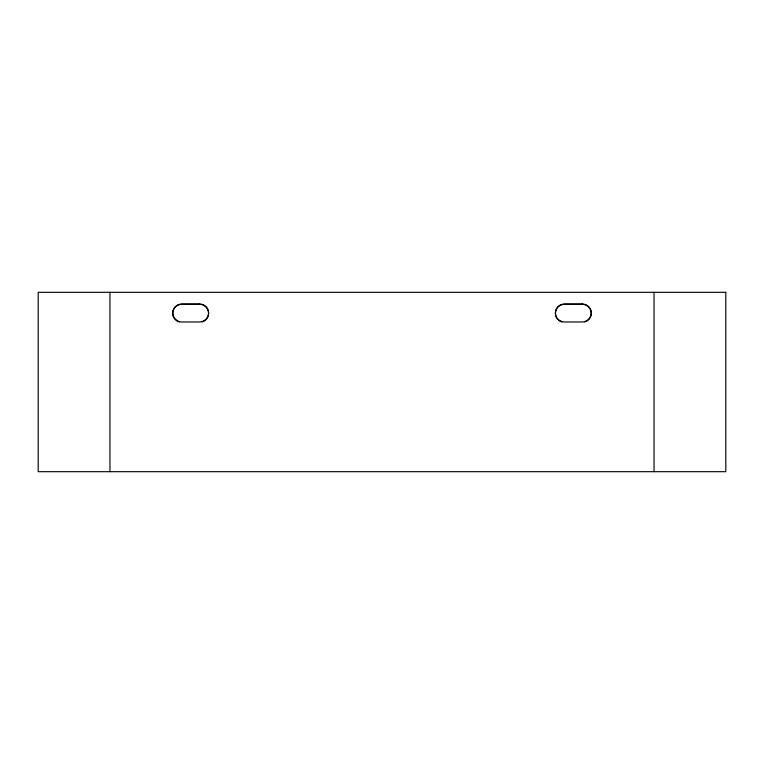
<?xml version="1.0" encoding="UTF-8"?>
<svg xmlns="http://www.w3.org/2000/svg" width="764" height="764" viewBox="0 0 764 764"><rect width="100%" height="100%" fill="white"/><g stroke="black" fill="none" stroke-linecap="round" stroke-linejoin="round"><path stroke-width="1.15" d="M654.051 292.316L654.051 471.684M109.949 292.316L109.949 471.684M562.046 321.902A8.967 8.967 0 0 1 564.367 304.273L582.302 304.273A8.967 8.967 0 0 1 584.622 321.902M179.378 321.902A8.967 8.967 0 0 1 181.698 304.273L199.633 304.273A8.967 8.967 0 0 1 201.954 321.902M725.8 292.316L38.2 292.316L38.2 471.684L725.8 471.684L725.8 292.316M199.633 304.043L181.698 304.043A8.967 8.967 0 0 0 172.731 313.011A8.967 8.967 0 0 0 181.698 321.978L199.633 321.978A8.967 8.967 0 0 0 208.601 313.011A8.967 8.967 0 0 0 199.633 304.043M582.302 304.043L564.367 304.043A8.967 8.967 0 0 0 555.399 313.011A8.967 8.967 0 0 0 564.367 321.978L582.302 321.978A8.967 8.967 0 0 0 591.269 313.011A8.967 8.967 0 0 0 582.302 304.043"/></g></svg>
